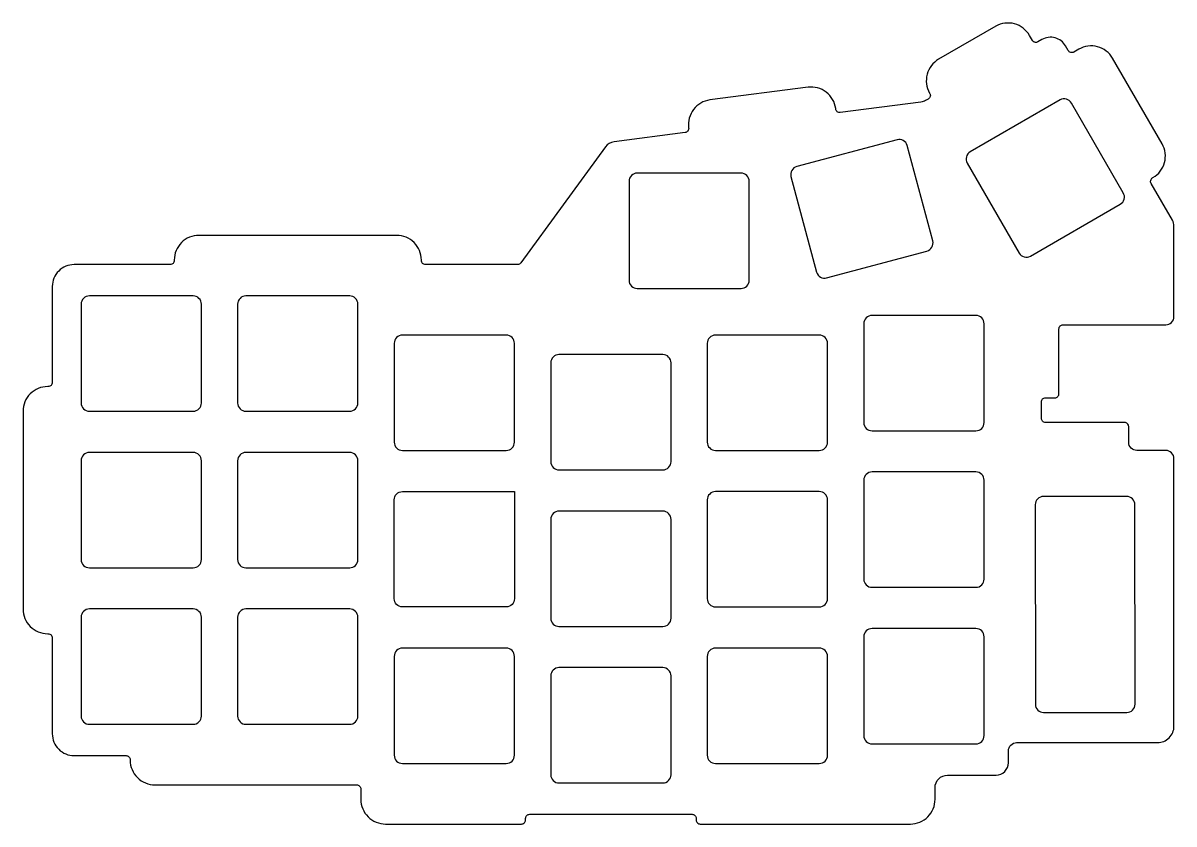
# Model space of a CAD drawing. Header units: millimetres. Extents: x -315 to -175, y -107 to -10.
import ezdxf

# ---------------------------------------------------------------- set-up
doc = ezdxf.new("R2010")
doc.units = ezdxf.units.MM
doc.layers.get('0').update_dxf_attribs({"linetype": 'CONTINUOUS'})

msp = doc.modelspace()

# ---------------------------------------------------------------- linework, layer by layer
for points in [[(-253.73, -106.49), (-253.73, -106.31, -0.414214), (-253.23, -105.81), (-233.53, -105.81, -0.414214), (-233.03, -106.31), (-233.03, -106.49, 0.414214), (-232.53, -106.99), (-207.03, -106.99, 0.414214), (-204.03, -103.99), (-204.03, -102.56, -0.414214), (-202.53, -101.06), (-196.63, -101.06, 0.414214), (-195.13, -99.56), (-195.13, -98.11, -0.41424), (-194.13, -97.11), (-177.03, -97.11, 0.414237), (-175.03, -95.11), (-175.03, -62.65, 0.414216), (-176.03, -61.65), (-179.53, -61.65, -0.414216), (-180.53, -60.65), (-180.53, -58.75, 0.414216), (-181.03, -58.25), (-190.62, -58.25, -0.414216), (-191.12, -57.75), (-191.12, -55.75, -0.414214), (-190.62, -55.25), (-189.49, -55.25, 0.414214), (-188.99, -54.75), (-188.99, -46.89, -0.414214), (-188.49, -46.39), (-176.03, -46.39, 0.414214), (-175.03, -45.39), (-175.03, -34.43, 0.131655), (-175.23, -33.68), (-177.8, -29.24, -0.414214), (-177.62, -28.55), (-177.58, -28.53, 0.414214), (-176.48, -24.43), (-182.48, -14.04, 0.414214), (-186.58, -12.94), (-187.18, -13.29, -0.414214), (-187.87, -13.11), (-188.19, -12.54, 0.414214), (-191.06, -11.77), (-191.54, -12.05, -0.414214), (-192.22, -11.87), (-192.57, -11.26, 0.414214), (-196.67, -10.16), (-203.6, -14.16, 0.414214), (-204.69, -18.26), (-204.67, -18.3, -0.414214), (-204.85, -18.99), (-205.19, -19.18, -0.099125), (-205.74, -19.37), (-215.53, -20.63, -0.414214), (-216.09, -20.2), (-216.09, -20.15, 0.414214), (-219.45, -17.56), (-231.35, -19.1, 0.414214), (-233.94, -22.46), (-233.94, -22.5, -0.414214), (-234.37, -23.06), (-243, -24.18, 0.205924), (-244.02, -24.78), (-254.3, -38.88, -0.239617), (-254.7, -39.09), (-265.88, -39.09, -0.414214), (-266.38, -38.59), (-266.38, -38.54, 0.414214), (-269.38, -35.54), (-293.38, -35.54, 0.414214), (-296.38, -38.54), (-296.38, -38.59, -0.414214), (-296.88, -39.09), (-308.53, -39.09, 0.414214), (-311.18, -41.74), (-311.18, -53.39, -0.414214), (-311.68, -53.89), (-311.73, -53.89, 0.414214), (-314.73, -56.89), (-314.73, -80.89, 0.414214), (-311.73, -83.89), (-311.68, -83.89, -0.414214), (-311.18, -84.39), (-311.18, -96.04, 0.414214), (-308.53, -98.69), (-302.23, -98.69, -0.414214), (-301.73, -99.19), (-301.73, -99.24, 0.414214), (-298.73, -102.24), (-274.23, -102.24, -0.414214), (-273.73, -102.74), (-273.73, -103.99, 0.414214), (-270.73, -106.99), (-254.23, -106.99, 0.414214)], [(-199.76, -25.4, 0.414214), (-200.13, -26.77), (-193.83, -37.68, 0.414214), (-192.46, -38.05), (-181.55, -31.75, 0.414214), (-181.18, -30.38), (-187.48, -19.47, 0.414214), (-188.85, -19.1)], [(-220.81, -27.18, 0.414214), (-221.52, -28.4), (-218.41, -40, 0.414214), (-217.19, -40.7), (-205.02, -37.44, 0.414214), (-204.31, -36.22), (-207.42, -24.63, 0.414214), (-208.64, -23.92)], [(-240.18, -27.98, 0.414214), (-241.18, -28.98), (-241.18, -40.98, 0.414214), (-240.18, -41.98), (-227.58, -41.98, 0.414214), (-226.58, -40.98), (-226.58, -28.98, 0.414214), (-227.58, -27.98)], [(-306.68, -42.89, 0.414214), (-307.68, -43.89), (-307.68, -55.89, 0.414214), (-306.68, -56.89), (-294.08, -56.89, 0.414214), (-293.08, -55.89), (-293.08, -43.89, 0.414214), (-294.08, -42.89)], [(-288.68, -55.89, 0.414214), (-287.68, -56.89), (-275.08, -56.89, 0.414214), (-274.08, -55.89), (-274.08, -43.89, 0.414214), (-275.08, -42.89), (-287.68, -42.89, 0.414214), (-288.68, -43.89)], [(-211.68, -45.26, 0.414214), (-212.68, -46.26), (-212.68, -58.26, 0.414214), (-211.68, -59.26), (-199.08, -59.26, 0.414214), (-198.08, -58.26), (-198.08, -46.26, 0.414214), (-199.08, -45.26)], [(-268.68, -47.64, 0.414214), (-269.68, -48.64), (-269.68, -60.64, 0.414214), (-268.68, -61.64), (-256.08, -61.64, 0.414214), (-255.08, -60.64), (-255.08, -48.64, 0.414214), (-256.08, -47.64)], [(-230.68, -47.64, 0.414214), (-231.68, -48.64), (-231.68, -60.64, 0.414214), (-230.68, -61.64), (-218.08, -61.64, 0.414214), (-217.08, -60.64), (-217.08, -48.64, 0.414214), (-218.08, -47.64)], [(-249.68, -50.01, 0.414214), (-250.68, -51.01), (-250.68, -63.01, 0.414214), (-249.68, -64.01), (-237.08, -64.01, 0.414214), (-236.08, -63.01), (-236.08, -51.01, 0.414214), (-237.08, -50.01)], [(-306.68, -61.89, 0.414214), (-307.68, -62.89), (-307.68, -74.89, 0.414214), (-306.68, -75.89), (-294.08, -75.89, 0.414214), (-293.08, -74.89), (-293.08, -62.89, 0.414214), (-294.08, -61.89)], [(-287.68, -61.89, 0.414214), (-288.68, -62.89), (-288.68, -74.89, 0.414214), (-287.68, -75.89), (-275.08, -75.89, 0.414214), (-274.08, -74.89), (-274.08, -62.89, 0.414214), (-275.08, -61.89)], [(-212.68, -77.26, 0.414214), (-211.68, -78.26), (-199.08, -78.26, 0.414214), (-198.08, -77.26), (-198.08, -65.26, 0.414214), (-199.08, -64.26), (-211.68, -64.26, 0.414214), (-212.68, -65.26)], [(-255.08, -66.64), (-255.08, -79.64, -0.414214), (-256.08, -80.64), (-268.68, -80.64, -0.414214), (-269.68, -79.64), (-269.68, -67.64, -0.414214), (-268.68, -66.64)], [(-231.68, -79.64, 0.414214), (-230.68, -80.64), (-218.08, -80.64, 0.414214), (-217.08, -79.64), (-217.08, -67.64, 0.414214), (-218.08, -66.64), (-230.68, -66.64, 0.414214), (-231.68, -67.64)], [(-191.86, -92.45, 0.414214), (-190.86, -93.45), (-180.76, -93.45, 0.414214), (-179.76, -92.45), (-179.77, -68.22, 0.414214), (-180.77, -67.22), (-190.87, -67.22, 0.414214), (-191.87, -68.22)], [(-249.68, -69.01, 0.414214), (-250.68, -70.01), (-250.68, -82.01, 0.414214), (-249.68, -83.01), (-237.08, -83.01, 0.414214), (-236.08, -82.01), (-236.08, -70.01, 0.414214), (-237.08, -69.01)], [(-306.68, -80.89, 0.414214), (-307.68, -81.89), (-307.68, -93.89, 0.414214), (-306.68, -94.89), (-294.08, -94.89, 0.414214), (-293.08, -93.89), (-293.08, -81.89, 0.414214), (-294.08, -80.89)], [(-287.68, -80.89, 0.414214), (-288.68, -81.89), (-288.68, -93.89, 0.414214), (-287.68, -94.89), (-275.08, -94.89, 0.414214), (-274.08, -93.89), (-274.08, -81.89, 0.414214), (-275.08, -80.89)], [(-212.68, -96.26, 0.414214), (-211.68, -97.26), (-199.08, -97.26, 0.414214), (-198.08, -96.26), (-198.08, -84.26, 0.414214), (-199.08, -83.26), (-211.68, -83.26, 0.414214), (-212.68, -84.26)], [(-268.68, -85.64, 0.414214), (-269.68, -86.64), (-269.68, -98.64, 0.414214), (-268.68, -99.64), (-256.08, -99.64, 0.414214), (-255.08, -98.64), (-255.08, -86.64, 0.414214), (-256.08, -85.64)], [(-230.68, -85.64, 0.414214), (-231.68, -86.64), (-231.68, -98.64, 0.414214), (-230.68, -99.64), (-218.08, -99.64, 0.414214), (-217.08, -98.64), (-217.08, -86.64, 0.414214), (-218.08, -85.64)], [(-250.68, -101.01, 0.414214), (-249.68, -102.01), (-237.08, -102.01, 0.414214), (-236.08, -101.01), (-236.08, -89.01, 0.414214), (-237.08, -88.01), (-249.68, -88.01, 0.414214), (-250.68, -89.01)]]:
    msp.add_lwpolyline(points, format="xyb", close=True)

doc.saveas('drawing.dxf')
